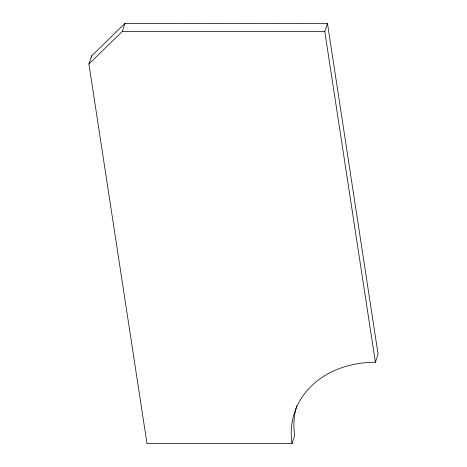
<?xml version="1.0" encoding="UTF-8"?>
<svg xmlns="http://www.w3.org/2000/svg" width="467" height="467" viewBox="0 0 467 467"><rect width="100%" height="100%" fill="white"/><g stroke="black" fill="none" stroke-linecap="round" stroke-linejoin="round"><path stroke-width="0.7" d="M88.917 64.026L91.602 55.923L124.952 23.379L327.46 23.35L378.083 354.161L375.398 362.269A98.35 79.262 18.3 0 0 292.021 443.632L147.006 443.65L88.917 64.026L122.266 31.482L124.952 23.379M375.398 362.269L324.781 31.458L327.46 23.35M292.021 443.632L294.706 435.524A98.35 79.262 18.3 0 1 296.814 405.706M122.266 31.482L324.781 31.458M91.602 55.923L91.818 57.365"/></g></svg>
